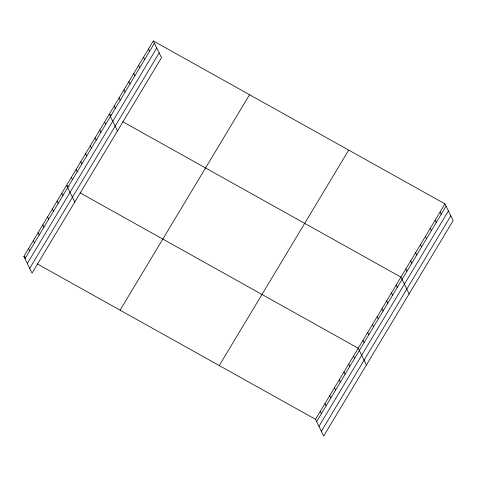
<?xml version="1.0" encoding="UTF-8"?>
<svg xmlns="http://www.w3.org/2000/svg" width="477" height="477" viewBox="0 0 477 477"><rect width="100%" height="100%" fill="white"/><g stroke="black" fill="none" stroke-linecap="round" stroke-linejoin="round"><path stroke-width="0.72" d="M153.302 40.95L161.5 57.675L32.042 273.13L23.85 256.399L153.302 40.95L444.958 203.87L453.15 220.601L323.698 436.05L315.5 419.325L37.421 263.984M24.971 258.695L154.429 43.24M27.308 263.453L156.76 48.004M29.711 268.366L159.163 52.917M120.097 310.163L249.549 94.714M219.259 365.561L348.711 150.106M315.5 419.325L444.958 203.87M316.627 421.614L446.078 206.165M318.958 426.378L448.41 210.929M321.361 431.286L450.819 215.837M111.141 115.237L109.293 114.206L117.485 130.931M122.863 121.784L400.942 277.125L409.135 293.85M69.04 186.68L66.571 185.303L74.764 202.027M80.142 192.887L358.221 348.222L366.414 364.953M23.85 256.399L25.698 257.437M440.068 212.009L441.189 214.304M435.173 220.153L436.3 222.443M430.284 228.292L431.405 230.582M425.395 236.431L426.516 238.721M420.505 244.57L421.626 246.859M415.61 252.709L416.737 254.998M410.721 260.847L411.842 263.137M405.832 268.986L406.953 271.276M396.196 285.025L397.317 287.315M391.45 292.926L392.571 295.215M386.704 300.826L387.825 303.116M381.952 308.726L383.079 311.016M377.206 316.627L378.333 318.916M372.459 324.527L373.586 326.817M367.713 332.421L368.834 334.717M362.967 340.322L364.088 342.617M353.475 356.122L354.596 358.412M348.729 364.023L349.85 366.312M343.983 371.923L345.104 374.212M339.236 379.823L340.357 382.113M334.49 387.723L335.611 390.013M329.744 395.624L330.865 397.913M324.992 403.524L326.119 405.814M148.413 49.089L149.534 51.385M320.246 411.424L321.373 413.714M143.523 57.228L144.644 59.524M138.634 65.367L139.755 67.662M133.745 73.506L134.866 75.801M128.85 81.65L129.977 83.94M123.96 89.789L125.081 92.079M119.071 97.928L120.192 100.218M114.182 106.067L115.303 108.357M104.541 122.106L105.667 124.396M99.794 130.006L100.921 132.296M95.048 137.907L96.175 140.196M90.302 145.801L91.423 148.097M85.556 153.701L86.677 155.997M80.81 161.602L81.931 163.897M76.064 169.502L77.185 171.792M71.317 177.402L72.438 179.692M61.825 193.203L62.946 195.492M57.079 201.103L58.2 203.393M52.333 209.004L53.454 211.293M47.581 216.904L48.708 219.193M42.835 224.804L43.962 227.094M38.088 232.704L39.215 234.994M33.342 240.599L34.463 242.894M28.596 248.499L29.717 250.795"/></g></svg>
